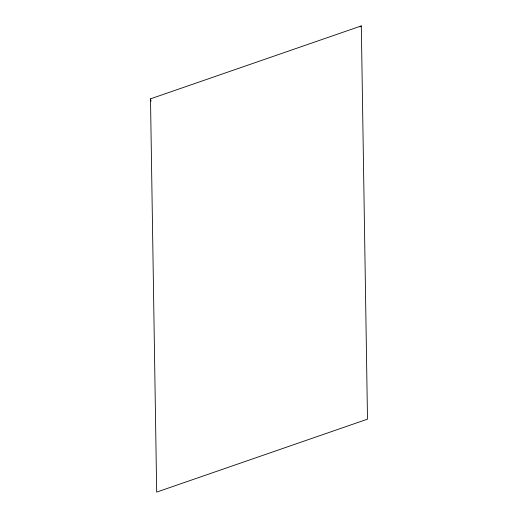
<?xml version="1.0" encoding="UTF-8"?>
<svg xmlns="http://www.w3.org/2000/svg" width="518" height="518" viewBox="0 0 518 518"><rect width="100%" height="100%" fill="white"/><g stroke="black" fill="none" stroke-linecap="round" stroke-linejoin="round"><path stroke-width="0.78" d="M360.088 26.923L361.318 25.9L367.495 419.153L156.682 492.1L150.505 98.847L361.318 25.9M150.505 98.847L151.055 101.165"/></g></svg>
